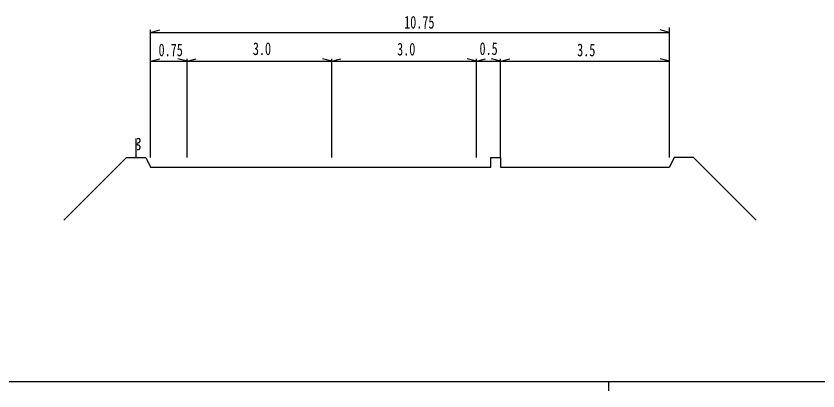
# Model space of a CAD drawing. Units: millimetres, scale not verified. Extents: x 40000 to 680000, y 20000 to 380000.
# Drawn here: x 306590 to 389726, y 204000 to 242929 of the extents above; entities that cross this region are included whole.
import ezdxf
from ezdxf.enums import TextEntityAlignment as Align

# ---------------------------------------------------------------- set-up
doc = ezdxf.new("R2010")
doc.units = ezdxf.units.MM
doc.header["$LTSCALE"] = 1000
doc.layers.add('M-BGD', color=7, linetype='Continuous', lineweight=25)
doc.layers.add('M-TTL-BAND', color=7, linetype='Continuous', lineweight=25)
doc.styles.add('ＭＳ ゴシック', font='')
doc.styles.get('ＭＳ ゴシック').set_extended_font_data('MS Gothic')

msp = doc.modelspace()

# ---------------------------------------------------------------- linework, layer by layer
at = {"layer": 'M-BGD'}
for p, q in [((320536, 241229), (321486, 241479)), ((320536, 228229), (320536, 241479)), ((320536, 241229), (324326, 241229)), ((324326, 241229), (339326, 241229)), ((339326, 241229), (354326, 241229)), ((354326, 241229), (356826, 241229)), ((356826, 241229), (374326, 241229)), ((374326, 241229), (373376, 241479)), ((374326, 228229), (374326, 241729)), ((320536, 238229), (321486, 238479)), ((320536, 238229), (324326, 238229)), ((324326, 238229), (323376, 238479)), ((324326, 238229), (325276, 238479)), ((324326, 228229), (324326, 238479)), ((324326, 238229), (339326, 238229)), ((339326, 238229), (338376, 238479)), ((339326, 238229), (340276, 238479)), ((339326, 228229), (339326, 238479)), ((339326, 238229), (354326, 238229)), ((354326, 238229), (353376, 238479)), ((354326, 238229), (355276, 238479)), ((354326, 228229), (354326, 238479)), ((354326, 238229), (356826, 238229)), ((356826, 238229), (355876, 238479)), ((356826, 238229), (357776, 238479)), ((356826, 228229), (356826, 238479)), ((356826, 238229), (374326, 238229)), ((374326, 238229), (373376, 238479)), ((319036, 228229), (319036, 230229)), ((319161, 230229), (319286, 230229)), ((319411, 230104), (319411, 229904)), ((319161, 229079), (319286, 229079)), ((319411, 229404), (319411, 229204)), ((311536, 221729), (318036, 228229)), ((318036, 228229), (320036, 228229)), ((320036, 228229), (320536, 227229)), ((355826, 227229), (355826, 228229)), ((355826, 228229), (356826, 228229)), ((356826, 228229), (356826, 227229)), ((374826, 228229), (374326, 227229)), ((376826, 228229), (374826, 228229)), ((383326, 221729), (376826, 228229)), ((320536, 227229), (324326, 227229)), ((324326, 227229), (339326, 227229)), ((339326, 227229), (354326, 227229)), ((354326, 227229), (355826, 227229)), ((356826, 227229), (374326, 227229))]:
    msp.add_line(p, q, dxfattribs=at)
for centre, start, end in [((319286, 229654), 90, 270), ((319286, 230104), 0, 90), ((319286, 229904), 270, 0), ((319286, 229404), 0, 90), ((319286, 229204), 270, 0)]:
    msp.add_arc(centre, 125, start, end, dxfattribs=at)
at = {"layer": 'M-TTL-BAND'}
for p, q in [((40000, 205000), (579000, 205000)), ((368000, 205000), (368000, 204000))]:
    msp.add_line(p, q, dxfattribs=at)

# ---------------------------------------------------------------- texts
at = {"layer": 'M-BGD', "style": 'ＭＳ ゴシック', "width": 0.7}
for s, p in [('10.75', (346826, 241229)), ('0.75', (321363, 238356)), ('3.0', (331143, 238483)), ('3.0', (346099, 238439)), ('0.5', (354638, 238492)), ('3.5', (364761, 238352))]:
    msp.add_text(s, height=1320, dxfattribs=at).set_placement(p, align=Align.BOTTOM_LEFT)

doc.saveas('drawing.dxf')
